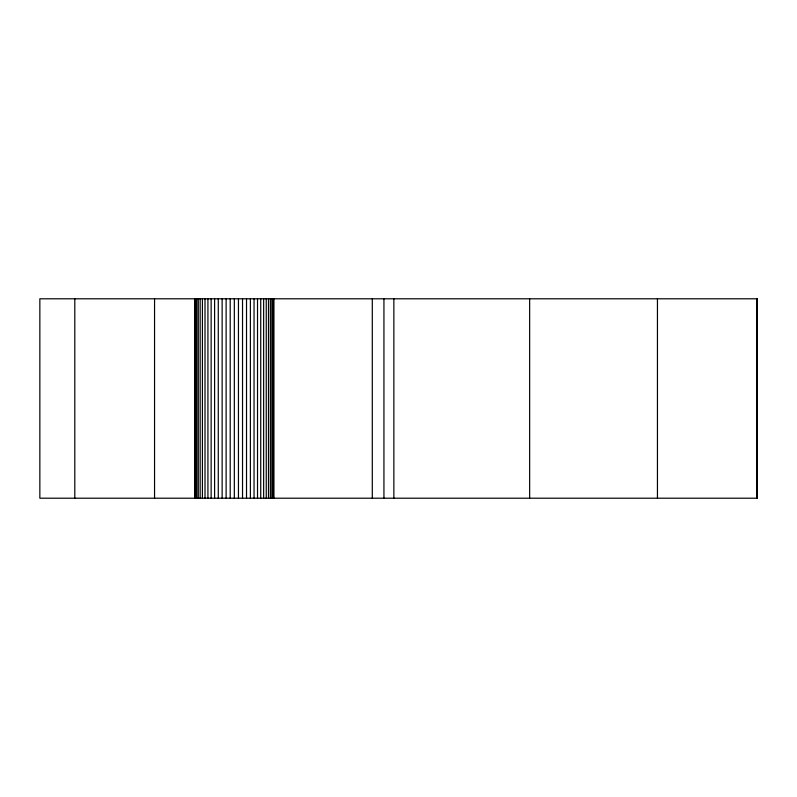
<?xml version="1.0" encoding="UTF-8"?>
<svg xmlns="http://www.w3.org/2000/svg" width="797" height="797" viewBox="0 0 797 797"><rect width="100%" height="100%" fill="white"/><g stroke="black" fill="none" stroke-linecap="round" stroke-linejoin="round"><path stroke-width="1.2" d="M757.08 298.795L757.08 498.205M756.881 298.795L756.881 498.205M657.445 298.795L657.445 498.205M529.646 298.795L529.646 498.205M393.857 298.795L393.857 498.205M383.935 298.795L383.935 498.205M372.299 298.795L372.299 498.205M273.779 298.795L273.779 498.205M273.56 298.795L273.56 498.205M272.913 298.795L272.913 498.205M271.847 298.795L271.847 498.205M270.372 298.795L270.372 498.205M268.489 298.795L268.489 498.205M266.248 298.795L266.248 498.205M263.648 298.795L263.648 498.205M260.729 298.795L260.729 498.205M257.521 298.795L257.521 498.205M254.054 298.795L254.054 498.205M250.378 298.795L250.378 498.205M246.522 298.795L246.522 498.205M242.527 298.795L242.527 498.205M238.452 298.795L238.452 498.205M234.328 298.795L234.328 498.205M230.203 298.795L230.203 498.205M226.129 298.795L226.129 498.205M222.134 298.795L222.134 498.205M218.278 298.795L218.278 498.205M214.602 298.795L214.602 498.205M211.135 298.795L211.135 498.205M207.927 298.795L207.927 498.205M205.008 298.795L205.008 498.205M202.408 298.795L202.408 498.205M200.157 298.795L200.157 498.205M198.284 298.795L198.284 498.205M196.809 298.795L196.809 498.205M195.733 298.795L195.733 498.205M195.096 298.795L195.096 498.205M194.876 298.795L194.876 498.205M194.598 298.795L194.598 498.205M154.558 298.795L154.558 498.205M74.798 298.795L74.798 498.205M757.15 298.795L39.85 298.795L39.85 498.205L757.15 498.205L757.15 298.795"/></g></svg>
